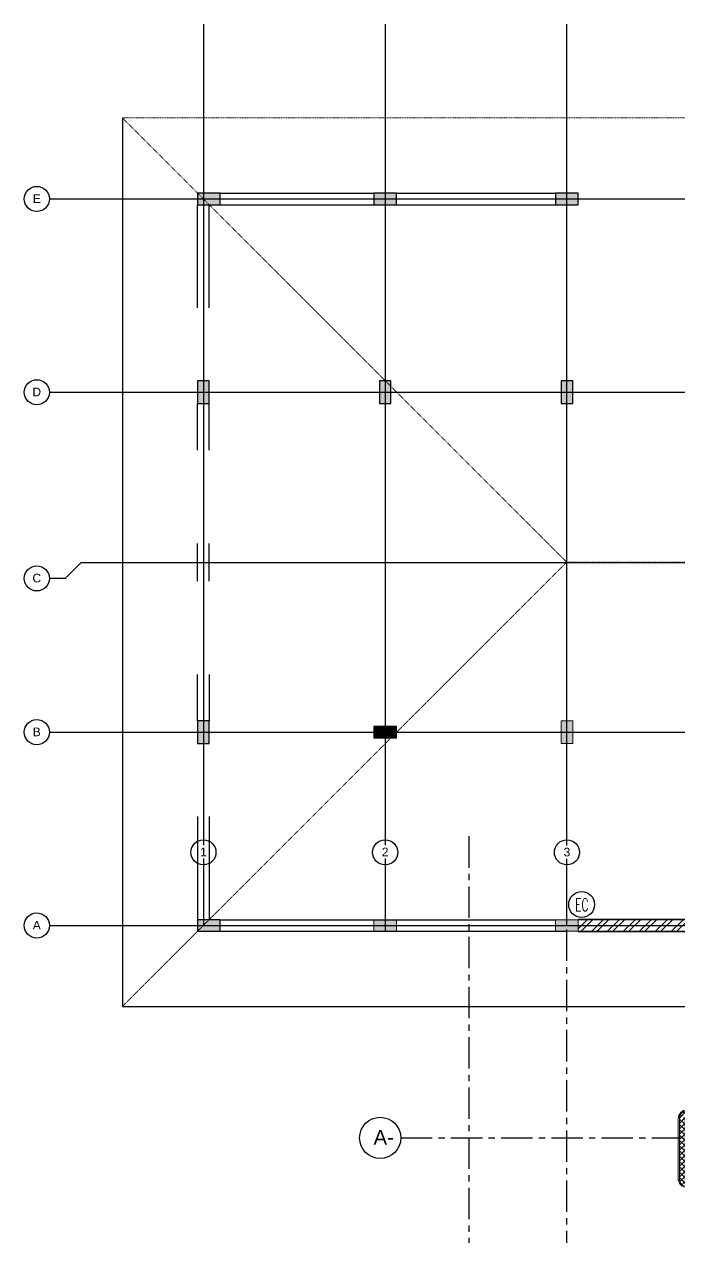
# Model space of a CAD drawing. Header units: millimetres. Extents: x 2659630 to 6742168, y -2425387 to -732288.
# Drawn here: x 2936610 to 2949646, y -1120633 to -1096484 of the extents above; entities that cross this region are included whole.
import ezdxf
from ezdxf.enums import TextEntityAlignment as Align

# ---------------------------------------------------------------- set-up
doc = ezdxf.new("R2010")
doc.units = ezdxf.units.MM
for name, pattern in [('CENTER', [2, 1.25, -0.25, 0.25, -0.25]), ('DASHED', [0.75, 0.5, -0.25]), ('Hidden', [7.14375, 4.7625, -2.38125]), ('Overhead', [3.96875, 2.38125, -1.5875])]:
    doc.linetypes.add(name, pattern=pattern)
for name, color, linetype, lineweight in [('A-ANNO-DIMS', 211, 'Continuous', 9), ('A-DETL-THIN', 151, 'Continuous', 18), ('A-FLOR-OVHD', 1, 'Overhead', 18), ('A-GENM', 13, 'Continuous', 18), ('A-hatch', 253, 'Continuous', 0), ('A-PLASTER', 50, 'Continuous', 0), ('A-RCC', 2, 'Continuous', 0), ('A-STRUCTURE ABOVE', 251, 'DASHED', 0), ('A-WALL', 113, 'Continuous', 9), ('A-WALL-PATT', 111, 'Continuous', 0), ('S-GRID-IDEN', 1, 'Continuous', 9)]:
    doc.layers.add(name, color=color, linetype=linetype, lineweight=lineweight)
for name, color, linetype in [('A-LINE 08', 8, 'Continuous'), ('S-COLUMN', 1, 'Continuous'), ('S-COLUMN CIRCLE', 9, 'Continuous'), ('S-COLUMN NO', 2, 'Continuous'), ('S-GRIDE CIRCLE', 8, 'Continuous'), ('S-GRIDE LINE', 8, 'CENTER'), ('S-GRIDE NO', 1, 'Continuous')]:
    doc.layers.add(name, color=color, linetype=linetype)
doc.layers.get('A-ANNO-DIMS').off()
doc.styles.add('Arial', font='arial.ttf', dxfattribs={"height": 123})
doc.styles.add('Arial_2', font='arial.ttf', dxfattribs={"height": 121.981135})
doc.styles.add('ROMANS', font='r.shx', dxfattribs={"width": 0.7})
doc.styles.add('style1', font='handlet.shx')

# ---------------------------------------------------------------- blocks, each defined once
blk = doc.blocks.new('Grid - M_Grid Head - Circle_02-314212-GROUND FLOOR PLAN_01')
at = {"layer": 'A-LINE 08'}
blk.add_circle((0, 0), 5, dxfattribs=at)
blk = doc.blocks.new('A$C2D2C472C')
at = {"layer": 'A-WALL-PATT'}
h = blk.add_hatch(dxfattribs=at)
h.set_pattern_fill('ANSI37', color=256, scale=600, style=0)
h.set_pattern_definition([(45, (-102930.5, -114895.04), (-53.03301, 53.03301), []), (135, (-102930.5, -114895.04), (-53.03301, -53.03301), [])])
edge = h.paths.add_edge_path()
edge.add_line((945, 1920), (945, 2190))
edge.add_arc((910, 2190), 35, 359.9997, 449.9997)
edge.add_line((910, 2225), (207, 2225))
edge.add_arc((206, 2190), 34.8, 89.6479, 180.3515)
edge.add_line((172, 2190), (172, 990))
edge.add_arc((206, 990), 34.9, 179.8778, 270.1222)
edge.add_line((207, 955), (480, 955))
edge.add_line((480, 955), (480, 840))
edge.add_line((480, 840), (207, 840))
edge.add_arc((206, 990), 150, 192.8759, 270.0054, ccw=False)
edge.add_line((60, 956), (60, 2190))
edge.add_arc((204, 2196), 144, 89.0594, 182.2702, ccw=False)
edge.add_arc((117, -14981489), 14983828, 89.9969678, 89.9996576, ccw=False)
edge.add_arc((910, 2190), 150, 45.0021, 89.9973, ccw=False)
edge.add_arc((910, 2190), 150, -0.0027, 45.0021, ccw=False)
edge.add_line((1060, 2190), (1060, 1920))
edge.add_line((1060, 1920), (945, 1920))
at = {"layer": 'A-DETL-THIN'}
for p, q in [((480, 1920), (480, 1470)), ((710, 1920), (480, 1920))]:
    blk.add_line(p, q, dxfattribs=at)
at = {"layer": 'A-FLOR-OVHD'}
blk.add_lwpolyline([(1060, 1920, 0.457355), (890, 2120), (450, 2120, 0.414214), (280, 1950), (280, 1010, 0.414214), (450, 840), (480, 840), (480, 1920), (1060, 1920)], format="xyb", close=True, dxfattribs=at)
at = {"layer": 'A-GENM'}
for centre, start, end in [((207, 2190, 0), 89.9997, 179.9997), ((207, 990, 0), 179.9997, 192.8569), ((207, 990, 0), 192.8569, 205.714), ((207, 990, 0), 205.714, 218.5711), ((207, 990, 0), 218.5711, 231.4283), ((207, 990, 0), 231.4283, 244.2854), ((207, 990, 0), 244.2854, 269.9997)]:
    blk.add_arc(centre, 170, start, end, dxfattribs=at)
at = {"layer": 'A-PLASTER'}
for p, q in [((37, 2190, 0), (37, 990, 0)), ((910, 2360, 0), (207, 2360, 0)), ((1080, 1920), (1080, 2190, 0)), ((207, 820, 0), (480, 820, 0))]:
    blk.add_line(p, q, dxfattribs=at)
for centre, start, end in [((207, 2190, 0), 90, 180), ((910, 2190, 0), 359.9997, 89.9997), ((207, 990, 0), 180, 192.8571), ((207, 990, 0), 192.8571, 205.7143), ((207, 990, 0), 205.7143, 218.5714), ((207, 990, 0), 218.5714, 231.4286), ((207, 990, 0), 231.4286, 244.2857), ((207, 990, 0), 244.2857, 270)]:
    blk.add_arc(centre, 170, start, end, dxfattribs=at)
at = {"layer": 'A-WALL'}
blk.add_lwpolyline([(945, 1920), (945, 2190, 0.414213), (910, 2225), (207, 2225, 0.417815), (172, 2190), (172, 990, 0.415463), (207, 955), (480, 955), (480, 840), (207, 840, -0.34985), (60, 956), (60, 2190, -0.430724), (207, 2340, -0.000012), (910, 2340, -0.198891), (1016, 2296, -0.198934), (1060, 2190), (1060, 1920)], format="xyb", close=True, dxfattribs=at)
blk = doc.blocks.new('vvv')
at = {"layer": 'A-hatch', "true_color": 0x939598}
h = blk.add_hatch(color=252, dxfattribs=at)
h.dxf.hatch_style = 1
h.paths.add_polyline_path([(-119748, -265804), (-120198, -265804), (-120198, -266254), (-119748, -266254)])
h.paths.add_polyline_path([(-123668, -265804), (-124118, -265804), (-124118, -266254), (-123668, -266254)])
h.paths.add_polyline_path([(-127588, -265804), (-128038, -265804), (-128038, -266254), (-127588, -266254)])
h.paths.add_polyline_path([(-131508, -265804), (-131958, -265804), (-131958, -266254), (-131508, -266254)])
h.paths.add_polyline_path([(-135428, -265804), (-135878, -265804), (-135878, -266034), (-135428, -266034)])
h.paths.add_polyline_path([(-139348, -265804), (-139798, -265804), (-139798, -266034), (-139348, -266034)])
h.paths.add_polyline_path([(-142968, -265804), (-143418, -265804), (-143418, -266034), (-142968, -266034)])
h.paths.add_polyline_path([(-146478, -265804), (-146928, -265804), (-146928, -265804), (-146698, -266034), (-146478, -266034)])
h.paths.add_polyline_path([(-146928, -265804), (-146928, -266034), (-146698, -266034)])
h.paths.add_polyline_path([(-146698, -269544), (-146928, -269544), (-146928, -269994), (-146698, -269994)])
h.paths.add_polyline_path([(-146698, -276314), (-146928, -276314), (-146928, -276764), (-146698, -276764)])
h.paths.add_polyline_path([(-146478, -280274), (-146698, -280274), (-146928, -280504), (-146928, -280504), (-146478, -280504)])
h.paths.add_polyline_path([(-146698, -280274), (-146928, -280274), (-146928, -280504)])
h.paths.add_polyline_path([(-142968, -280274), (-143418, -280274), (-143418, -280504), (-142968, -280504)])
h.paths.add_polyline_path([(-139348, -280274), (-139798, -280274), (-139798, -280504), (-139348, -280504)])
h.paths.add_polyline_path([(-131508, -280054), (-131958, -280054), (-131958, -280504), (-131508, -280504)])
h.paths.add_polyline_path([(-127588, -280054), (-128038, -280054), (-128038, -280504), (-127588, -280504)])
h.paths.add_polyline_path([(-123668, -280054), (-124118, -280054), (-124118, -280504), (-123668, -280504)])
h.paths.add_polyline_path([(-119748, -280054), (-120198, -280054), (-120198, -280504), (-119748, -280504)])
h.paths.add_polyline_path([(-135453, -276339), (-135853, -276339), (-135853, -276739), (-135453, -276739)])
h.paths.add_polyline_path([(-135453, -269594), (-135853, -269594), (-135853, -269994), (-135453, -269994)])
h.paths.add_polyline_path([(-139458, -269544), (-139688, -269544), (-139688, -269994), (-139458, -269994)])
h.paths.add_polyline_path([(-139458, -276542), (-139458, -276542), (-139458, -276508), (-139459, -276456), (-139458, -276456), (-139458, -276314), (-139688, -276314), (-139688, -276764), (-139458, -276764)])
h.paths.add_polyline_path([(-143078, -269654), (-143188, -269544), (-143308, -269544), (-143308, -269994), (-143078, -269994)])
h.paths.add_polyline_path([(-143078, -269544), (-143188, -269544), (-143078, -269654)], flags=17)
at = {"layer": 'A-LINE 08'}
h = blk.add_hatch(dxfattribs=at)
h.set_pattern_fill('ANSI31', color=253, scale=5, angle=359.9997)
h.set_pattern_definition([(44.99970117, (-8462963.12, -2387889.515), (-11.225261605, 11.225378697), [])])
h.paths.add_polyline_path([(-143418, -276654), (-142968, -276654), (-142968, -276424), (-143418, -276424)])
at = {"layer": 'A-WALL-PATT'}
h = blk.add_hatch(dxfattribs=at)
h.set_pattern_fill('ANSI32', color=253, scale=600, angle=360, style=0)
h.set_pattern_definition([(45, (-306153.1, -454140.57), (-159.09903, 159.09903), []), (45, (-306047.03, -454140.57), (-159.09903, 159.09903), [])])
h.paths.add_polyline_path([(-135878, -280274), (-139348, -280274), (-139348, -280504), (-135878, -280505)])
at = {"layer": 'A-LINE 08', "color": 253}
for p, q in [((-146813, -262440), (-146813, -280389)), ((-143193, -262440), (-143193, -280504)), ((-139573, -280389), (-139573, -262440)), ((-148428, -264304), (-148428, -282004)), ((-146478, -265804), (-146928, -265804)), ((-146928, -265804), (-146928, -266034)), ((-146478, -266034), (-146478, -265804)), ((-146478, -265804), (-143418, -265804)), ((-142968, -265804), (-143418, -265804)), ((-143418, -265804), (-143418, -266034)), ((-142968, -266034), (-142968, -265804)), ((-142968, -265804), (-139798, -265804)), ((-139348, -265804), (-139798, -265804)), ((-139798, -265804), (-139798, -266034)), ((-139348, -266034), (-139348, -265804)), ((-146928, -268089), (-146928, -266034)), ((-146928, -266034), (-146478, -266034)), ((-146698, -268089), (-146698, -266034)), ((-146478, -266034), (-143418, -266034)), ((-143418, -266034), (-142968, -266034)), ((-142968, -266034), (-139798, -266034)), ((-139798, -266034), (-139348, -266034)), ((-146698, -269544), (-146928, -269544)), ((-146928, -269544), (-146928, -269994)), ((-146698, -269994), (-146698, -269544)), ((-143078, -269544), (-143308, -269544)), ((-143308, -269544), (-143308, -269994)), ((-143078, -269994), (-143078, -269544)), ((-139458, -269544), (-139688, -269544)), ((-139688, -269544), (-139688, -269994)), ((-139458, -269994), (-139458, -269544)), ((-149882, -269769), (-117545, -269769)), ((-146928, -269994), (-146698, -269994)), ((-146928, -270921), (-146928, -269994)), ((-146698, -270921), (-146698, -269994)), ((-143308, -269994), (-143078, -269994)), ((-139688, -269994), (-139458, -269994)), ((-146928, -273529), (-146928, -272779)), ((-146698, -273529), (-146698, -272779)), ((-149247, -273159), (-149564, -273477)), ((-149247, -273159), (-117545, -273159)), ((-146928, -276314), (-146928, -275388)), ((-146698, -275388), (-146698, -276314)), ((-146928, -276314), (-146928, -276764)), ((-146698, -276314), (-146928, -276314)), ((-146698, -276764), (-146698, -276314)), ((-143418, -276424), (-143418, -276654)), ((-142968, -276424), (-143418, -276424)), ((-142968, -276654), (-142968, -276424)), ((-149882, -276539), (-117545, -276539)), ((-143418, -276654), (-142968, -276654)), ((-146928, -276764), (-146698, -276764)), ((-146478, -280274), (-146928, -280274)), ((-146928, -280274), (-146928, -280504)), ((-146478, -280274), (-139798, -280274)), ((-146478, -280504), (-146478, -280274)), ((-149882, -280389), (-117545, -280389)), ((-146928, -280504), (-146478, -280504)), ((-146478, -280504), (-139578, -280504)), ((-148428, -282004), (-91518, -282005))]:
    blk.add_line(p, q, dxfattribs=at)
at = {"layer": 'A-PLASTER', "color": 253}
for p, q in [((-134779, -280262), (-139348, -280262)), ((-134779, -280517), (-139348, -280516))]:
    blk.add_line(p, q, dxfattribs=at)
at = {"layer": 'A-RCC', "color": 253}
for p, q in [((-139688, -276314), (-139688, -276764)), ((-139458, -276314), (-139688, -276314)), ((-139458, -276764), (-139458, -276314)), ((-139688, -276764), (-139458, -276764)), ((-143418, -280274), (-143418, -280504)), ((-142968, -280274), (-143418, -280274)), ((-142968, -280504), (-142968, -280274)), ((-139798, -280274), (-139798, -280504)), ((-139348, -280274), (-139798, -280274)), ((-139798, -280274), (-139798, -280504)), ((-139348, -280274), (-139798, -280274)), ((-139348, -280504), (-139348, -280274)), ((-139348, -280504), (-139348, -280274)), ((-143418, -280504), (-142968, -280504)), ((-139798, -280504), (-139348, -280504)), ((-139798, -280504), (-139348, -280504))]:
    blk.add_line(p, q, dxfattribs=at)
at = {"layer": 'A-STRUCTURE ABOVE', "color": 252, "linetype": 'Hidden', "ltscale": 0.005, "true_color": 0x939598}
for p, q in [((-148428, -264304), (-91518, -264305)), ((-139578, -273154), (-148428, -264304)), ((-139578, -273154), (-148428, -282004)), ((-100368, -273155), (-139578, -273154))]:
    blk.add_line(p, q, dxfattribs=at)
at = {"layer": 'A-WALL', "color": 253}
for p, q in [((-139348, -280504), (-139348, -280274)), ((-134791, -280274), (-139348, -280274)), ((-134791, -280505), (-139348, -280504))]:
    blk.add_line(p, q, dxfattribs=at)
at = {"layer": 'S-GRIDE CIRCLE', "color": 253}
blk.add_circle((-143293, -284619), 410, dxfattribs=at)
blk.add_circle((-143293, -284619), 410, dxfattribs=at)
blk.add_circle((-143293, -284619), 410, dxfattribs=at)
at = {"layer": 'S-GRIDE LINE', "color": 253, "ltscale": 500}
for p, q in [((-141528, -278613), (-141528, -302095)), ((-139573, -302095), (-139573, -279466)), ((-142883, -284619), (-111008, -284619))]:
    blk.add_line(p, q, dxfattribs=at)
at = {"layer": 'A-ANNO-DIMS', "color": 253}
blk.add_blockref('A$C2D2C472C', (-137393, -286424), dxfattribs=at)
at = {"layer": 'A-LINE 08', "color": 253, "xscale": 49.99999999999998, "yscale": 49.99999999999998, "zscale": 49.99999999999998}
for p, rotation in [((-150132, -265919), 269.9999999999996), ((-150132, -269769), 269.9999999999996), ((-150132, -273477), 269.9999999999996), ((-150132, -276539), 269.9999999999996), ((-146813, -278933), 180), ((-150132, -280389), 269.9999999999996)]:
    blk.add_blockref('Grid - M_Grid Head - Circle_02-314212-GROUND FLOOR PLAN_01', p, dxfattribs=dict(at, rotation=rotation))
at = {"layer": 'A-LINE 08', "color": 253, "style": 'style1'}
for tag, p in [('HD1', (-102239, -266932)), ('HD4', (-112839, -268839)), ('HD4', (-107526, -269431)), ('HD4', (-98429, -269412)), ('HD6', (-108958, -269949)), ('HD6', (-99703, -270785)), ('HD4', (-113561, -271641)), ('HD4', (-109277, -271641)), ('HD4', (-119394, -271968)), ('HD6', (-108958, -273229)), ('HD6', (-99703, -273236)), ('HD3', (-115588, -274927)), ('HD4', (-119382, -276083)), ('HD5', (-119238, -278311)), ('HD5', (-118043, -278311)), ('HD5', (-116825, -278311))]:
    blk.add_attdef(tag, text='', height=212, dxfattribs=at).set_placement(p, align=Align.CENTER)
at = {"layer": 'S-GRIDE NO', "color": 253, "style": 'Arial'}
blk.add_text('A-', height=287.9, dxfattribs=at).set_placement((-143424, -284752))
at = {"layer": 'A-LINE 08', "color": 253, "char_height": 172, "attachment_point": 2, "line_spacing_factor": 0.938532, "style": 'Arial_2', "bg_fill": 3, "box_fill_scale": 1.25, "bg_fill_color": 0, "bg_fill_transparency": 0}
for s, insert, width in [('E', (-150133, -265827), 191.09), ('D', (-150133, -269677), 205.79), ('C', (-150133, -273384), 205.79), ('B', (-150133, -276447), 191.09), ('1', (-146813, -278839), 159.59), ('A', (-150133, -280297), 191.09)]:
    blk.add_mtext(s, dxfattribs=dict(at, insert=insert, width=width))
at = {"layer": 'S-GRID-IDEN', "color": 253, "char_height": 172, "width": 159.59, "attachment_point": 2, "line_spacing_factor": 0.938532, "style": 'Arial_2', "bg_fill": 3, "box_fill_scale": 1.25, "bg_fill_color": 0, "bg_fill_transparency": 0}
for s, insert in [('2', (-143193, -278839)), ('3', (-139573, -278841))]:
    blk.add_mtext(s, dxfattribs=dict(at, insert=insert))
at = {"layer": 'A-LINE 08', "color": 253}
for p, q in [((-149882, -265919), (-117545, -265919)), ((-149564, -273477), (-149882, -273477)), ((-146928, -278220), (-146928, -280274)), ((-146698, -278220), (-146698, -280274))]:
    blk.add_line(p, q, dxfattribs=at)
at = {"layer": 'S-GRID-IDEN', "color": 253, "xscale": 49.99999999999998, "yscale": 49.99999999999998, "zscale": 49.99999999999998, "rotation": 180}
blk.add_blockref('Grid - M_Grid Head - Circle_02-314212-GROUND FLOOR PLAN_01', (-143193, -278933), dxfattribs=at)
at = {"layer": 'S-GRID-IDEN', "color": 253, "xscale": 49.99999999999998, "yscale": 49.99999999999998, "zscale": 49.99999999999998}
blk.add_blockref('Grid - M_Grid Head - Circle_02-314212-GROUND FLOOR PLAN_01', (-139573, -278933), dxfattribs=at)

msp = doc.modelspace()

# ---------------------------------------------------------------- block references
at = {"layer": 'S-COLUMN', "ltscale": 2500}
msp.add_blockref('vvv', (3086991.653, -834044.305), dxfattribs=at)

# ---------------------------------------------------------------- next in the draw order: linework, layer by layer
at = {"layer": 'S-COLUMN CIRCLE'}
msp.add_circle((2947711.334, -1114016.427), 257.143, dxfattribs=at)
msp.add_circle((2947711.334, -1114016.427), 257.143, dxfattribs=at)

# ---------------------------------------------------------------- next in the draw order: texts
at = {"layer": 'S-COLUMN NO', "style": 'ROMANS', "width": 0.6}
msp.add_text('EC', height=257.1429, dxfattribs=at).set_placement((2947712.702, -1114021.957, 0), align=Align.MIDDLE_CENTER)
msp.add_text('EC', height=257.1429, dxfattribs=at).set_placement((2947712.702, -1114021.957, 0), align=Align.MIDDLE_CENTER)

doc.saveas('drawing.dxf')
